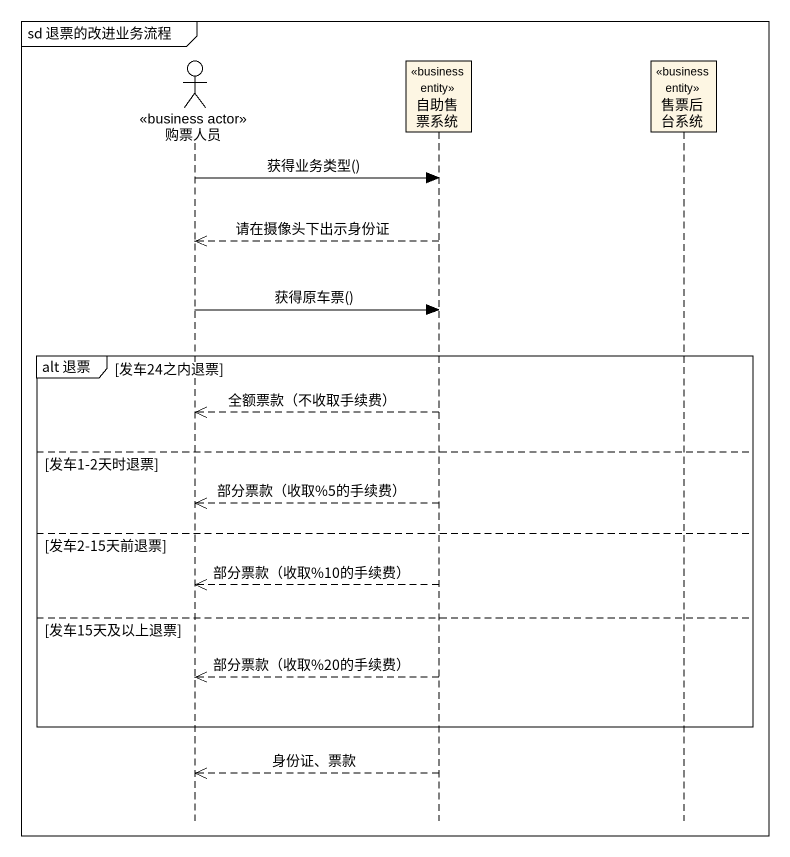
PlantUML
@startuml
mainframe sd 退票的改进业务流程
hide footbox
actor 购票人员 <<business actor>>
participant 自助售票系统 <<business entity>>
participant 售票后台系统 <<business entity>>

购票人员 -> 自助售票系统 : 获得业务类型()
自助售票系统 -->> 购票人员 : 请在摄像头下出示身份证
购票人员 -> 自助售票系统 : 获得原车票()
group alt 退票 [发车24之内退票]
  自助售票系统 -->> 购票人员 : 全额票款（不收取手续费）
else 发车1-2天时退票
  自助售票系统 -->> 购票人员 : 部分票款（收取%5的手续费）
else 发车2-15天前退票
  自助售票系统 -->> 购票人员 : 部分票款（收取%10的手续费）
else 发车15天及以上退票
  自助售票系统 -->> 购票人员 : 部分票款（收取%20的手续费）
end
自助售票系统 -->> 购票人员 : 身份证、票款
@enduml
